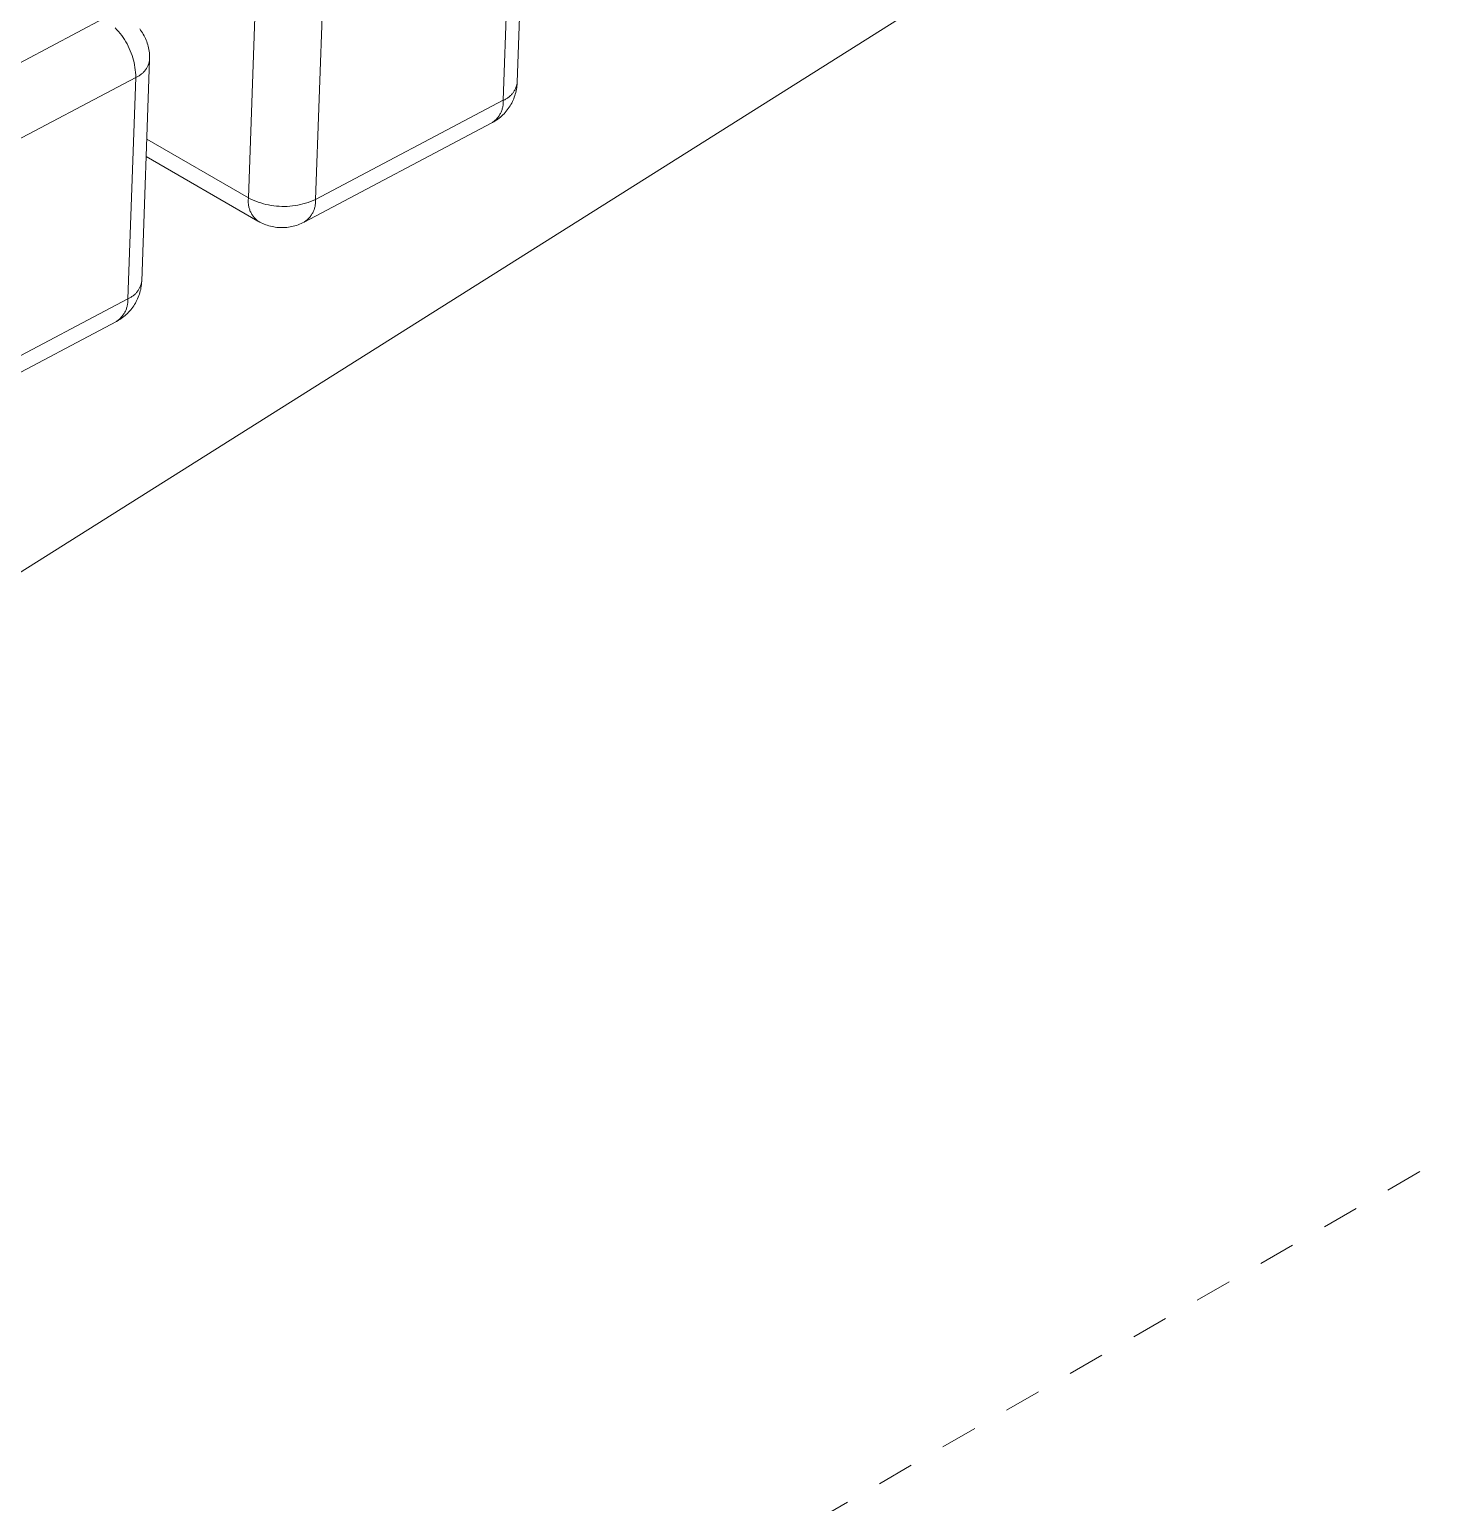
# Model space of a CAD drawing. Header units: inches. Extents: x -16 to 183, y -17 to 123.
# Drawn here: x 28.866 to 32.686, y -3.4 to 0.613 of the extents above; entities that cross this region are included whole.
import ezdxf

# ---------------------------------------------------------------- set-up
doc = ezdxf.new("R2010")
doc.units = ezdxf.units.IN
doc.linetypes.add('HIDDEN', pattern=[1.905, 1.27, -0.635])
doc.layers.add('ZANO_R', color=7, linetype='Continuous', lineweight=0)
doc.layers.add('ZANO_R_przerywana', color=250, linetype='HIDDEN', lineweight=0)

msp = doc.modelspace()

# ---------------------------------------------------------------- linework, layer by layer
at = {"layer": 'ZANO_R'}
for p, q in [((34.21635, 2.52011), (28.79436, -0.8962)), ((30.21629, 1.07048), (30.19469, 0.46774)), ((30.1569, 0.41959), (30.17852, 1.02273)), ((29.46261, 0.15373), (29.48423, 0.75687)), ((29.667, 0.75237), (29.64538, 0.14923)), ((28.55638, 0.37213), (29.06791, 0.64249)), ((29.09936, 0.61666), (29.10405, 0.61173)), ((29.10405, 0.61173), (29.10856, 0.60665)), ((29.10856, 0.60665), (29.11289, 0.60142)), ((29.16613, 0.61414), (29.16879, 0.6106)), ((29.16879, 0.6106), (29.17132, 0.60696)), ((29.17132, 0.60696), (29.17373, 0.60324)), ((29.17373, 0.60324), (29.17601, 0.59945)), ((29.11289, 0.60142), (29.11704, 0.59603)), ((29.11704, 0.59603), (29.121, 0.59051)), ((29.121, 0.59051), (29.12476, 0.58485)), ((29.12476, 0.58485), (29.12832, 0.57906)), ((29.12832, 0.57906), (29.13168, 0.57315)), ((29.13168, 0.57315), (29.13483, 0.56713)), ((29.13483, 0.56713), (29.13777, 0.561)), ((29.17601, 0.59945), (29.17816, 0.59557)), ((29.17816, 0.59557), (29.18018, 0.59162)), ((29.18018, 0.59162), (29.18206, 0.58761)), ((29.18206, 0.58761), (29.1838, 0.58354)), ((29.1838, 0.58354), (29.1854, 0.57941)), ((29.1854, 0.57941), (29.18686, 0.57522)), ((29.18686, 0.57522), (29.18817, 0.57099)), ((29.18817, 0.57099), (29.18934, 0.56672)), ((29.18934, 0.56672), (29.19036, 0.5624)), ((29.19036, 0.5624), (29.19123, 0.55806)), ((29.13777, 0.561), (29.14049, 0.55478)), ((29.14049, 0.55478), (29.143, 0.54846)), ((29.143, 0.54846), (29.14528, 0.54206)), ((29.14528, 0.54206), (29.14734, 0.53558)), ((29.14734, 0.53558), (29.14917, 0.52904)), ((29.14917, 0.52904), (29.15077, 0.52243)), ((29.15077, 0.52243), (29.15214, 0.51578)), ((29.19324, 0.52975), (29.17164, -0.07299)), ((29.19123, 0.55806), (29.19195, 0.55369)), ((29.19184, 0.52355), (29.19131, 0.52157)), ((29.1923, 0.52554), (29.19184, 0.52355)), ((29.19195, 0.55369), (29.19252, 0.54929)), ((29.1927, 0.52755), (29.1923, 0.52554)), ((29.19252, 0.54929), (29.19295, 0.54488)), ((29.19302, 0.52957), (29.1927, 0.52755)), ((29.19295, 0.54488), (29.19322, 0.54046)), ((29.19328, 0.5316), (29.19302, 0.52957)), ((29.19322, 0.54046), (29.19333, 0.53603)), ((29.19333, 0.53603), (29.1933, 0.5316)), ((29.15547, 0.482), (28.64394, 0.21164)), ((29.13385, -0.12114), (29.15547, 0.482)), ((29.15214, 0.51578), (29.15327, 0.50908)), ((29.15327, 0.50908), (29.15418, 0.50234)), ((29.15418, 0.50234), (29.15485, 0.49558)), ((29.15485, 0.49558), (29.15528, 0.4888)), ((29.15528, 0.4888), (29.15547, 0.482)), ((29.15736, 0.48279), (29.15547, 0.482)), ((29.15922, 0.48364), (29.15736, 0.48279)), ((29.16106, 0.48455), (29.15922, 0.48364)), ((29.16286, 0.48553), (29.16106, 0.48455)), ((29.16462, 0.48656), (29.16286, 0.48553)), ((29.16635, 0.48766), (29.16462, 0.48656)), ((29.16805, 0.48881), (29.16635, 0.48766)), ((29.1697, 0.49002), (29.16805, 0.48881)), ((29.17131, 0.49128), (29.1697, 0.49002)), ((29.17288, 0.4926), (29.17131, 0.49128)), ((29.1744, 0.49397), (29.17288, 0.4926)), ((29.17587, 0.49539), (29.1744, 0.49397)), ((29.1773, 0.49686), (29.17587, 0.49539)), ((29.17867, 0.49838), (29.1773, 0.49686)), ((29.18, 0.49994), (29.17867, 0.49838)), ((29.18126, 0.50155), (29.18, 0.49994)), ((29.18248, 0.5032), (29.18126, 0.50155)), ((29.18363, 0.50489), (29.18248, 0.5032)), ((29.18473, 0.50662), (29.18363, 0.50489)), ((29.18577, 0.50838), (29.18473, 0.50662)), ((29.18675, 0.51018), (29.18577, 0.50838)), ((29.18767, 0.51201), (29.18675, 0.51018)), ((29.18853, 0.51387), (29.18767, 0.51201)), ((29.18932, 0.51576), (29.18853, 0.51387)), ((29.19005, 0.51767), (29.18932, 0.51576)), ((29.19071, 0.51961), (29.19005, 0.51767)), ((29.19131, 0.52157), (29.19071, 0.51961)), ((30.18474, 0.44207), (30.18352, 0.44033)), ((30.18591, 0.44386), (30.18474, 0.44207)), ((30.18702, 0.44569), (30.18591, 0.44386)), ((30.18806, 0.44755), (30.18702, 0.44569)), ((30.18903, 0.44945), (30.18806, 0.44755)), ((30.18994, 0.45139), (30.18903, 0.44945)), ((30.19078, 0.45335), (30.18994, 0.45139)), ((30.19155, 0.45534), (30.19078, 0.45335)), ((30.1919, 0.4453), (30.1909, 0.44096)), ((30.19225, 0.45736), (30.19155, 0.45534)), ((30.19276, 0.44966), (30.1919, 0.4453)), ((30.19288, 0.4594), (30.19225, 0.45736)), ((30.19347, 0.45405), (30.19276, 0.44966)), ((30.19344, 0.46146), (30.19288, 0.4594)), ((30.19393, 0.46354), (30.19344, 0.46146)), ((30.19402, 0.45847), (30.19347, 0.45405)), ((30.19435, 0.46564), (30.19393, 0.46354)), ((30.19442, 0.4629), (30.19402, 0.45847)), ((30.19469, 0.46774), (30.19435, 0.46564)), ((30.19467, 0.46734), (30.19442, 0.4629)), ((29.64538, 0.14923), (30.1569, 0.41959)), ((30.1559, 0.4033), (30.15545, 0.40101)), ((30.15628, 0.40561), (30.1559, 0.4033)), ((30.15658, 0.40792), (30.15628, 0.40561)), ((30.15681, 0.41025), (30.15658, 0.40792)), ((30.15695, 0.41258), (30.15681, 0.41025)), ((30.15887, 0.42043), (30.1569, 0.41959)), ((30.1569, 0.41959), (30.157, 0.41726)), ((30.15701, 0.41492), (30.15695, 0.41258)), ((30.157, 0.41726), (30.15701, 0.41492)), ((30.16081, 0.42133), (30.15887, 0.42043)), ((30.16271, 0.42229), (30.16081, 0.42133)), ((30.16458, 0.42333), (30.16271, 0.42229)), ((30.16641, 0.42443), (30.16458, 0.42333)), ((30.1682, 0.42559), (30.16641, 0.42443)), ((30.16995, 0.42681), (30.1682, 0.42559)), ((30.17166, 0.42809), (30.16995, 0.42681)), ((30.17332, 0.42944), (30.17166, 0.42809)), ((30.17536, 0.40423), (30.17295, 0.40049)), ((30.17494, 0.43084), (30.17332, 0.42944)), ((30.1765, 0.43229), (30.17494, 0.43084)), ((30.17764, 0.40805), (30.17536, 0.40423)), ((30.17801, 0.4338), (30.1765, 0.43229)), ((30.17978, 0.41195), (30.17764, 0.40805)), ((30.17947, 0.43536), (30.17801, 0.4338)), ((30.18088, 0.43697), (30.17947, 0.43536)), ((30.18179, 0.41592), (30.17978, 0.41195)), ((30.18223, 0.43862), (30.18088, 0.43697)), ((30.18367, 0.41995), (30.18179, 0.41592)), ((30.18352, 0.44033), (30.18223, 0.43862)), ((30.1854, 0.42405), (30.18367, 0.41995)), ((30.18699, 0.4282), (30.1854, 0.42405)), ((30.18844, 0.43241), (30.18699, 0.4282)), ((30.18974, 0.43667), (30.18844, 0.43241)), ((30.1909, 0.44096), (30.18974, 0.43667)), ((30.13131, 0.36203), (30.12947, 0.3606)), ((30.13506, 0.3634), (30.13127, 0.36107)), ((30.13311, 0.36352), (30.13131, 0.36203)), ((30.13486, 0.36508), (30.13311, 0.36352)), ((30.13655, 0.36669), (30.13486, 0.36508)), ((30.13877, 0.36586), (30.13506, 0.3634)), ((30.13818, 0.36836), (30.13655, 0.36669)), ((30.13976, 0.37008), (30.13818, 0.36836)), ((30.14239, 0.36845), (30.13877, 0.36586)), ((30.14128, 0.37186), (30.13976, 0.37008)), ((30.14274, 0.37369), (30.14128, 0.37186)), ((30.14592, 0.37116), (30.14239, 0.36845)), ((30.14413, 0.37556), (30.14274, 0.37369)), ((30.14546, 0.37748), (30.14413, 0.37556)), ((30.14672, 0.37945), (30.14546, 0.37748)), ((30.14936, 0.37398), (30.14592, 0.37116)), ((30.14792, 0.38146), (30.14672, 0.37945)), ((30.14905, 0.3835), (30.14792, 0.38146)), ((30.15011, 0.38559), (30.14905, 0.3835)), ((30.15269, 0.37693), (30.14936, 0.37398)), ((30.15109, 0.38771), (30.15011, 0.38559)), ((30.152, 0.38986), (30.15109, 0.38771)), ((30.15284, 0.39204), (30.152, 0.38986)), ((30.15593, 0.37998), (30.15269, 0.37693)), ((30.15361, 0.39425), (30.15284, 0.39204)), ((30.1543, 0.39648), (30.15361, 0.39425)), ((30.15491, 0.39874), (30.1543, 0.39648)), ((30.15545, 0.40101), (30.15491, 0.39874)), ((30.15905, 0.38315), (30.15593, 0.37998)), ((30.16207, 0.38642), (30.15905, 0.38315)), ((30.16497, 0.3898), (30.16207, 0.38642)), ((30.16775, 0.39327), (30.16497, 0.3898)), ((30.17041, 0.39684), (30.16775, 0.39327)), ((30.17295, 0.40049), (30.17041, 0.39684)), ((30.12563, 0.35793), (29.61437, 0.0877)), ((30.12757, 0.35923), (30.12563, 0.35793)), ((30.13127, 0.36107), (30.1274, 0.35888)), ((30.12947, 0.3606), (30.12757, 0.35923)), ((29.1855, 0.31372), (29.46261, 0.15373)), ((29.48825, 0.09065), (29.1838, 0.26642)), ((29.46194, 0.14441), (29.46198, 0.14675)), ((29.46197, 0.14207), (29.46194, 0.14441)), ((29.46209, 0.13973), (29.46197, 0.14207)), ((29.46198, 0.14675), (29.46211, 0.14908)), ((29.46229, 0.1374), (29.46209, 0.13973)), ((29.46211, 0.14908), (29.46232, 0.15141)), ((29.46256, 0.13508), (29.46229, 0.1374)), ((29.46232, 0.15141), (29.46261, 0.15373)), ((29.46292, 0.13277), (29.46256, 0.13508)), ((29.46913, 0.15052), (29.46261, 0.15373)), ((29.46336, 0.13047), (29.46292, 0.13277)), ((29.46388, 0.12819), (29.46336, 0.13047)), ((29.46448, 0.12593), (29.46388, 0.12819)), ((29.46515, 0.12369), (29.46448, 0.12593)), ((29.4659, 0.12147), (29.46515, 0.12369)), ((29.46673, 0.11929), (29.4659, 0.12147)), ((29.47577, 0.14753), (29.46913, 0.15052)), ((29.4825, 0.14478), (29.47577, 0.14753)), ((29.48933, 0.14226), (29.4825, 0.14478)), ((29.49623, 0.13998), (29.48933, 0.14226)), ((29.50322, 0.13794), (29.49623, 0.13998)), ((29.51027, 0.13614), (29.50322, 0.13794)), ((29.51737, 0.13459), (29.51027, 0.13614)), ((29.52453, 0.13329), (29.51737, 0.13459)), ((29.53173, 0.13223), (29.52453, 0.13329)), ((29.53896, 0.13142), (29.53173, 0.13223)), ((29.54621, 0.13087), (29.53896, 0.13142)), ((29.55348, 0.13056), (29.54621, 0.13087)), ((29.56075, 0.13051), (29.55348, 0.13056)), ((29.56802, 0.13071), (29.56075, 0.13051)), ((29.57528, 0.13116), (29.56802, 0.13071)), ((29.58252, 0.13186), (29.57528, 0.13116)), ((29.58974, 0.13281), (29.58252, 0.13186)), ((29.59691, 0.13401), (29.58974, 0.13281)), ((29.60404, 0.13546), (29.59691, 0.13401)), ((29.61111, 0.13715), (29.60404, 0.13546)), ((29.61813, 0.13909), (29.61111, 0.13715)), ((29.62507, 0.14127), (29.61813, 0.13909)), ((29.63193, 0.14369), (29.62507, 0.14127)), ((29.6387, 0.14634), (29.63193, 0.14369)), ((29.64538, 0.14923), (29.6387, 0.14634)), ((29.64134, 0.12178), (29.64051, 0.11961)), ((29.6421, 0.12398), (29.64134, 0.12178)), ((29.64279, 0.12621), (29.6421, 0.12398)), ((29.64339, 0.12845), (29.64279, 0.12621)), ((29.64392, 0.13072), (29.64339, 0.12845)), ((29.64438, 0.133), (29.64392, 0.13072)), ((29.64476, 0.1353), (29.64438, 0.133)), ((29.64506, 0.13761), (29.64476, 0.1353)), ((29.64528, 0.13992), (29.64506, 0.13761)), ((29.64542, 0.14225), (29.64528, 0.13992)), ((29.64538, 0.14923), (29.64547, 0.1469)), ((29.64548, 0.14457), (29.64542, 0.14225)), ((29.64547, 0.1469), (29.64548, 0.14457)), ((29.46764, 0.11713), (29.46673, 0.11929)), ((29.46861, 0.11501), (29.46764, 0.11713)), ((29.46967, 0.11292), (29.46861, 0.11501)), ((29.47079, 0.11086), (29.46967, 0.11292)), ((29.47198, 0.10885), (29.47079, 0.11086)), ((29.47325, 0.10688), (29.47198, 0.10885)), ((29.47458, 0.10496), (29.47325, 0.10688)), ((29.47597, 0.10308), (29.47458, 0.10496)), ((29.47743, 0.10126), (29.47597, 0.10308)), ((29.47896, 0.09948), (29.47743, 0.10126)), ((29.48054, 0.09776), (29.47896, 0.09948)), ((29.48219, 0.0961), (29.48054, 0.09776)), ((29.48388, 0.09449), (29.48219, 0.0961)), ((29.48564, 0.09294), (29.48388, 0.09449)), ((29.48745, 0.09146), (29.48564, 0.09294)), ((29.4893, 0.09004), (29.48745, 0.09146)), ((29.49323, 0.08786), (29.4893, 0.09004)), ((29.49723, 0.08582), (29.49323, 0.08786)), ((29.5013, 0.08392), (29.49723, 0.08582)), ((29.50544, 0.08216), (29.5013, 0.08392)), ((29.50963, 0.08055), (29.50544, 0.08216)), ((29.51388, 0.07908), (29.50963, 0.08055)), ((29.59767, 0.08033), (29.59342, 0.07889)), ((29.60187, 0.08192), (29.59767, 0.08033)), ((29.60601, 0.08366), (29.60187, 0.08192)), ((29.61009, 0.08554), (29.60601, 0.08366)), ((29.6141, 0.08756), (29.61009, 0.08554)), ((29.61629, 0.08901), (29.61437, 0.0877)), ((29.61817, 0.09038), (29.61629, 0.08901)), ((29.62001, 0.09182), (29.61817, 0.09038)), ((29.62179, 0.09332), (29.62001, 0.09182)), ((29.62352, 0.09487), (29.62179, 0.09332)), ((29.62519, 0.09648), (29.62352, 0.09487)), ((29.62682, 0.09815), (29.62519, 0.09648)), ((29.62838, 0.09988), (29.62682, 0.09815)), ((29.62989, 0.10165), (29.62838, 0.09988)), ((29.63133, 0.10348), (29.62989, 0.10165)), ((29.63271, 0.10535), (29.63133, 0.10348)), ((29.63403, 0.10727), (29.63271, 0.10535)), ((29.63528, 0.10923), (29.63403, 0.10727)), ((29.63647, 0.11123), (29.63528, 0.10923)), ((29.63758, 0.11327), (29.63647, 0.11123)), ((29.63863, 0.11535), (29.63758, 0.11327)), ((29.63961, 0.11747), (29.63863, 0.11535)), ((29.64051, 0.11961), (29.63961, 0.11747)), ((29.51817, 0.07777), (29.51388, 0.07908)), ((29.52251, 0.0766), (29.51817, 0.07777)), ((29.52688, 0.07558), (29.52251, 0.0766)), ((29.53129, 0.07472), (29.52688, 0.07558)), ((29.53572, 0.07401), (29.53129, 0.07472)), ((29.54018, 0.07345), (29.53572, 0.07401)), ((29.54466, 0.07305), (29.54018, 0.07345)), ((29.54914, 0.07281), (29.54466, 0.07305)), ((29.55363, 0.07272), (29.54914, 0.07281)), ((29.55812, 0.07278), (29.55363, 0.07272)), ((29.56261, 0.07301), (29.55812, 0.07278)), ((29.56708, 0.07338), (29.56261, 0.07301)), ((29.57154, 0.07392), (29.56708, 0.07338)), ((29.57598, 0.07461), (29.57154, 0.07392)), ((29.58039, 0.07545), (29.57598, 0.07461)), ((29.58478, 0.07644), (29.58039, 0.07545)), ((29.58912, 0.07759), (29.58478, 0.07644)), ((29.59342, 0.07889), (29.58912, 0.07759)), ((29.17039, -0.07927), (29.16983, -0.08133)), ((29.17088, -0.07719), (29.17039, -0.07927)), ((29.1713, -0.07509), (29.17088, -0.07719)), ((29.17137, -0.07783), (29.17097, -0.08226)), ((29.17164, -0.07299), (29.1713, -0.07509)), ((29.17162, -0.07339), (29.17137, -0.07783)), ((29.13582, -0.12031), (29.13385, -0.12114)), ((29.13775, -0.1194), (29.13582, -0.12031)), ((29.13966, -0.11844), (29.13775, -0.1194)), ((29.14153, -0.1174), (29.13966, -0.11844)), ((29.14336, -0.1163), (29.14153, -0.1174)), ((29.14515, -0.11514), (29.14336, -0.1163)), ((29.1469, -0.11392), (29.14515, -0.11514)), ((29.14861, -0.11264), (29.1469, -0.11392)), ((29.15027, -0.11129), (29.14861, -0.11264)), ((29.15189, -0.1099), (29.15027, -0.11129)), ((29.15345, -0.10844), (29.15189, -0.1099)), ((29.15496, -0.10693), (29.15345, -0.10844)), ((29.15642, -0.10537), (29.15496, -0.10693)), ((29.15783, -0.10377), (29.15642, -0.10537)), ((29.15917, -0.10211), (29.15783, -0.10377)), ((29.16046, -0.10041), (29.15917, -0.10211)), ((29.16169, -0.09866), (29.16046, -0.10041)), ((29.16235, -0.11668), (29.16062, -0.12078)), ((29.16286, -0.09687), (29.16169, -0.09866)), ((29.16394, -0.11253), (29.16235, -0.11668)), ((29.16397, -0.09504), (29.16286, -0.09687)), ((29.16539, -0.10832), (29.16394, -0.11253)), ((29.16501, -0.09318), (29.16397, -0.09504)), ((29.16598, -0.09128), (29.16501, -0.09318)), ((29.16669, -0.10407), (29.16539, -0.10832)), ((29.16689, -0.08934), (29.16598, -0.09128)), ((29.16785, -0.09977), (29.16669, -0.10407)), ((29.16773, -0.08738), (29.16689, -0.08934)), ((29.1685, -0.08539), (29.16773, -0.08738)), ((29.16885, -0.09543), (29.16785, -0.09977)), ((29.1692, -0.08337), (29.1685, -0.08539)), ((29.16971, -0.09107), (29.16885, -0.09543)), ((29.16983, -0.08133), (29.1692, -0.08337)), ((29.17042, -0.08668), (29.16971, -0.09107)), ((29.17097, -0.08226), (29.17042, -0.08668)), ((28.62233, -0.3915), (29.13385, -0.12114)), ((29.12487, -0.15927), (29.12367, -0.16128)), ((29.126, -0.15723), (29.12487, -0.15927)), ((29.12705, -0.15514), (29.126, -0.15723)), ((29.12804, -0.15302), (29.12705, -0.15514)), ((29.12895, -0.15087), (29.12804, -0.15302)), ((29.12979, -0.14869), (29.12895, -0.15087)), ((29.13056, -0.14648), (29.12979, -0.14869)), ((29.13125, -0.14425), (29.13056, -0.14648)), ((29.13186, -0.142), (29.13125, -0.14425)), ((29.13239, -0.13972), (29.13186, -0.142)), ((29.13285, -0.13743), (29.13239, -0.13972)), ((29.13323, -0.13512), (29.13285, -0.13743)), ((29.136, -0.15758), (29.13287, -0.16075)), ((29.13353, -0.13281), (29.13323, -0.13512)), ((29.13376, -0.13048), (29.13353, -0.13281)), ((29.1339, -0.12815), (29.13376, -0.13048)), ((29.13385, -0.12114), (29.13395, -0.12347)), ((29.13396, -0.12581), (29.1339, -0.12815)), ((29.13395, -0.12347), (29.13396, -0.12581)), ((29.13901, -0.15431), (29.136, -0.15758)), ((29.14191, -0.15093), (29.13901, -0.15431)), ((29.1447, -0.14746), (29.14191, -0.15093)), ((29.14736, -0.1439), (29.1447, -0.14746)), ((29.14989, -0.14024), (29.14736, -0.1439)), ((29.1523, -0.1365), (29.14989, -0.14024)), ((29.15458, -0.13268), (29.1523, -0.1365)), ((29.15673, -0.12878), (29.15458, -0.13268)), ((29.15874, -0.12481), (29.15673, -0.12878)), ((29.16062, -0.12078), (29.15874, -0.12481)), ((29.10258, -0.1828), (28.59132, -0.45303)), ((29.10452, -0.1815), (29.10258, -0.1828)), ((29.10822, -0.17966), (29.10435, -0.18185)), ((29.10641, -0.18013), (29.10452, -0.1815)), ((29.10826, -0.1787), (29.10641, -0.18013)), ((29.11201, -0.17733), (29.10822, -0.17966)), ((29.11006, -0.17721), (29.10826, -0.1787)), ((29.1118, -0.17565), (29.11006, -0.17721)), ((29.11349, -0.17404), (29.1118, -0.17565)), ((29.11572, -0.17487), (29.11201, -0.17733)), ((29.11513, -0.17237), (29.11349, -0.17404)), ((29.11671, -0.17065), (29.11513, -0.17237)), ((29.11934, -0.17228), (29.11572, -0.17487)), ((29.11823, -0.16887), (29.11671, -0.17065)), ((29.11969, -0.16705), (29.11823, -0.16887)), ((29.12287, -0.16958), (29.11934, -0.17228)), ((29.12108, -0.16517), (29.11969, -0.16705)), ((29.12241, -0.16325), (29.12108, -0.16517)), ((29.12367, -0.16128), (29.12241, -0.16325)), ((29.12631, -0.16675), (29.12287, -0.16958)), ((29.12964, -0.1638), (29.12631, -0.16675)), ((29.13287, -0.16075), (29.12964, -0.1638))]:
    msp.add_line(p, q, dxfattribs=at)
at = {"layer": 'ZANO_R_przerywana', "ltscale": 0.05}
msp.add_line((46.51057, 5.50113), (28.86869, -4.68441), dxfattribs=at)

doc.saveas('drawing.dxf')
